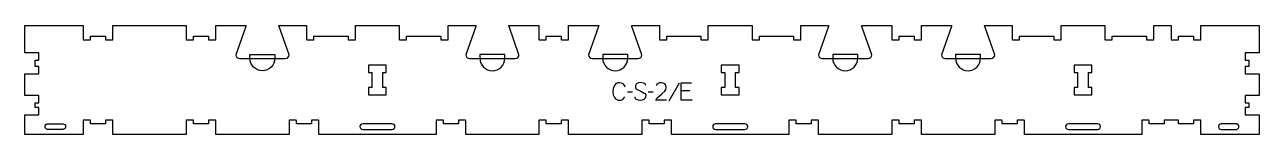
# Model space of a CAD drawing. Header units: millimetres. Extents: x -1046 to 1054, y -88 to 97.
import ezdxf

# ---------------------------------------------------------------- set-up
doc = ezdxf.new("R2010")
doc.units = ezdxf.units.MM
for name, color, linetype, true_color in [('1_ANYTOOL_1MMDEEP_LABELS_S', 2, 'Continuous', 0xffff00), ('3_ANYTOOL_CUTTHROUGH_INSID', 4, 'Continuous', 0x00ffff), ('4_ANYTOOL_CUTTHROUGH_OUTSI', 5, 'Continuous', 0x0000ff), ('5_ANYTOOL_HALF_MILL_9MM_IN', 3, 'Continuous', 0x00ff00)]:
    doc.layers.add(name, color=color, linetype=linetype, true_color=true_color)

msp = doc.modelspace()

# ---------------------------------------------------------------- linework, layer by layer
at = {"layer": '1_ANYTOOL_1MMDEEP_LABELS_S'}
for p, q in [((-12.1, -16.1), (-20.9, -16.2)), ((23, -16.1), (14.2, -16.2)), ((66.8, -0.5), (49.6, -31.2)), ((84.9, -13.9), (70.2, -13.9))]:
    msp.add_line(p, q, dxfattribs=at)
msp.add_lwpolyline([(-24.7, -7.5, 0.131103), (-28.5, -2.1), (-31.3, -0.5), (-34.6, 0), (-37.2, -0.3), (-39.4, -1.2), (-41.4, -2.7), (-42.9, -4.7), (-45, -9.6), (-45.7, -15), (-45, -20.4), (-42.9, -25.3), (-41.3, -27.4), (-39.3, -28.8), (-37, -29.7), (-34.2, -30), (-31.4, -29.6), (-29, -28.4), (-25.4, -24.2)], format="xyb", dxfattribs=at)
for points in [[(10.2, -4.6), (10, -3.2), (9.3, -2.1), (8.3, -1.2), (6.9, -0.6), (0.8, 0.3), (-2.2, -0.1), (-4.8, -1.5), (-5.9, -2.5), (-6.7, -3.7), (-7.2, -5.1), (-7.3, -6.7), (-7.2, -8.3), (-6.6, -9.7), (-5.7, -10.8), (1.7, -14.6), (7.7, -17.5), (8.9, -18.5), (9.7, -19.7), (10.1, -21.2), (9.8, -24.7), (9.2, -26.2), (8.2, -27.5), (6.9, -28.5), (4, -29.9), (0.7, -30.3), (-2.4, -30), (-5.3, -28.8), (-6.5, -27.9), (-7.4, -26.8), (-7.9, -25.6), (-8.1, -24.1)], [(45.6, -30), (27.3, -29.9), (28.8, -26.5), (37.3, -19.1), (42.7, -14.4), (44.5, -11.6), (45.1, -8.2), (44.5, -4.7), (43.7, -3.3), (42.6, -2.1), (39.7, -0.5), (36.2, 0), (33.4, -0.3), (31.1, -1.3), (29.2, -2.9), (27.7, -5.1)], [(89.1, -30), (70.2, -30), (70.2, 0), (88, 0)]]:
    msp.add_lwpolyline(points, dxfattribs=at)
at = {"layer": '3_ANYTOOL_CUTTHROUGH_INSID'}
for points in [[(-437, 17.5), (-431, 17.5), (-431, 30), (-461.5, 30), (-461.5, 17.5), (-455.5, 17.5), (-455.5, -8), (-461.5, -8), (-461.5, -20.5), (-431, -20.5), (-431, -8), (-437, -8)], [(163, 17.5), (169, 17.5), (169, 30), (138.5, 30), (138.5, 17.5), (144.5, 17.5), (144.5, -8), (138.5, -8), (138.5, -20.5), (169, -20.5), (169, -8), (163, -8)], [(763, 17.5), (769, 17.5), (769, 30), (738.5, 30), (738.5, 17.5), (744.5, 17.5), (744.5, -8), (738.5, -8), (738.5, -20.5), (769, -20.5), (769, -8), (763, -8)]]:
    msp.add_lwpolyline(points, close=True, dxfattribs=at)
for points in [[(-981.2, -79.6), (-1007, -79.6), (-1007.7, -79.5), (-1008.5, -79.2), (-1009.2, -78.8), (-1010.4, -77.4), (-1010.9, -75.7), (-1010.9, -74), (-1010.4, -72.3), (-1009.2, -70.9), (-1008.5, -70.4), (-1007.7, -70.2), (-1007, -70.1), (-981.2, -70.1, -1)], [(-421.2, -79.6, 1), (-421.2, -70.1), (-471.2, -70.1, 1), (-471.2, -79.6)], [(178.8, -79.6, 1), (178.8, -70.1), (128.8, -70.1, 1), (128.8, -79.6)], [(778.8, -79.6, 1), (778.8, -70.1), (728.8, -70.1, 1), (728.8, -79.6)], [(988.8, -79.6), (1014.5, -79.6), (1015.3, -79.5), (1016.1, -79.2), (1016.8, -78.8), (1017.9, -77.4), (1018.5, -75.7), (1018.5, -74), (1017.9, -72.3), (1016.8, -70.9), (1016.1, -70.4), (1015.3, -70.2), (1014.5, -70.1), (988.8, -70.1, 1)]]:
    msp.add_lwpolyline(points, format="xyb", close=True, dxfattribs=at)
at = {"layer": '4_ANYTOOL_CUTTHROUGH_OUTSI'}
msp.add_lwpolyline([(-1046, 50.9), (-1046, 97.4), (-946.5, 97.4), (-946.5, 73.7, 0.414214), (-946.2, 73.4), (-934.2, 73.4, 0.414214), (-934, 73.7), (-934, 79.4), (-908.5, 79.4), (-908.5, 73.7, 0.414214), (-908.2, 73.4), (-896.2, 73.4, 0.414214), (-896, 73.7), (-896, 97.4), (-771.5, 97.4), (-771.5, 73.7, 0.414214), (-771.2, 73.4), (-759.2, 73.4, 0.414214), (-759, 73.7), (-759, 79.4), (-733.5, 79.4), (-733.5, 73.7, 0.414214), (-733.2, 73.4), (-721.2, 73.4, 0.414214), (-721, 73.7), (-721, 97.4), (-669.9, 97.4), (-670.1, 96), (-687, 47.8), (-687, 47.7, 0.414214), (-680.8, 41.4), (-602.8, 41.4, 0.414214), (-596.5, 47.7), (-596.5, 47.8), (-613.4, 96), (-613.7, 97.4), (-566.5, 97.4), (-566.5, 73.7, 0.414214), (-566.2, 73.4), (-554.2, 73.4, 0.414214), (-554, 73.7), (-554, 79.4), (-496, 79.4), (-496, 73.7, 0.414214), (-495.7, 73.4), (-483.7, 73.4, 0.414214), (-483.5, 73.7), (-483.5, 97.4), (-409, 97.4), (-409, 73.7, 0.414214), (-408.7, 73.4), (-396.7, 73.4, 0.414214), (-396.5, 73.7), (-396.5, 79.4), (-338.5, 79.4), (-338.5, 73.7, 0.414214), (-338.2, 73.4), (-326.2, 73.4, 0.414214), (-326, 73.7), (-326, 97.4), (-278.8, 97.4), (-279, 96), (-295.9, 47.8), (-295.9, 47.7, 0.414214), (-289.7, 41.4), (-211.7, 41.4, 0.414214), (-205.4, 47.7), (-205.4, 47.8), (-222.3, 96), (-222.6, 97.4), (-171.5, 97.4), (-171.5, 73.7, 0.414214), (-171.2, 73.4), (-159.2, 73.4, 0.414214), (-159, 73.7), (-159, 79.4), (-133.5, 79.4), (-133.5, 73.7, 0.414214), (-133.2, 73.4), (-121.2, 73.4, 0.414214), (-121, 73.7), (-121, 97.4), (-69.9, 97.4), (-70.1, 96), (-87, 47.8), (-87, 47.7, 0.414214), (-80.8, 41.4), (-2.8, 41.4, 0.414214), (3.5, 47.7), (3.5, 47.8), (-13.4, 96), (-13.7, 97.4), (33.5, 97.4), (33.5, 73.7, 0.414214), (33.8, 73.4), (45.8, 73.4, 0.414214), (46, 73.7), (46, 79.4), (104, 79.4), (104, 73.7, 0.414214), (104.3, 73.4), (116.3, 73.4, 0.414214), (116.5, 73.7), (116.5, 97.4), (191, 97.4), (191, 73.7, 0.414214), (191.3, 73.4), (203.3, 73.4, 0.414214), (203.5, 73.7), (203.5, 79.4), (261.5, 79.4), (261.5, 73.7, 0.414214), (261.8, 73.4), (273.8, 73.4, 0.414214), (274, 73.7), (274, 97.4), (321.2, 97.4), (321, 96), (304.1, 47.8), (304.1, 47.7, 0.414214), (310.3, 41.4), (388.3, 41.4, 0.414214), (394.6, 47.7), (394.6, 47.8), (377.7, 96), (377.4, 97.4), (428.5, 97.4), (428.5, 73.7, 0.414214), (428.8, 73.4), (440.8, 73.4, 0.414214), (441, 73.7), (441, 79.4), (466.5, 79.4), (466.5, 73.7, 0.414214), (466.8, 73.4), (478.8, 73.4, 0.414214), (479, 73.7), (479, 97.4), (530.1, 97.4), (529.9, 96), (513, 47.8), (513, 47.7, 0.414214), (519.2, 41.4), (597.2, 41.4, 0.414214), (603.5, 47.7), (603.5, 47.8), (586.6, 96), (586.3, 97.4), (633.5, 97.4), (633.5, 73.7, 0.414214), (633.8, 73.4), (645.8, 73.4, 0.414214), (646, 73.7), (646, 79.4), (704, 79.4), (704, 73.7, 0.414214), (704.3, 73.4), (716.3, 73.4, 0.414214), (716.5, 73.7), (716.5, 97.4), (791, 97.4), (791, 73.7, 0.414214), (791.3, 73.4), (803.3, 73.4, 0.414214), (803.5, 73.7), (803.5, 79.4), (861.5, 79.4), (861.5, 73.7, 0.414214), (861.8, 73.4), (873.8, 73.4, 0.414214), (874, 73.7), (874, 97.4), (903.5, 97.4), (903.5, 73.7, 0.414214), (903.8, 73.4), (915.8, 73.4, 0.414214), (916, 73.7), (916, 79.4), (941.5, 79.4), (941.5, 73.7, 0.414214), (941.8, 73.4), (953.8, 73.4, 0.414214), (954, 73.7), (954, 97.4), (1053.5, 97.4), (1053.5, 50.9), (1029.8, 50.9, 0.414214), (1029.5, 50.7), (1029.5, 38.7, 0.414214), (1029.8, 38.4), (1035.5, 38.4), (1035.5, 27.9), (1029.8, 27.9, 0.414214), (1029.5, 27.7), (1029.5, 15.7, 0.414214), (1029.8, 15.4), (1053.5, 15.4), (1053.5, -22), (1029.8, -22, 0.414214), (1029.5, -22.2), (1029.5, -34.2, 0.414214), (1029.8, -34.5), (1035.5, -34.5), (1035.5, -42.1), (1029.8, -42.1, 0.414214), (1029.5, -42.3), (1029.5, -54.3, 0.414214), (1029.8, -54.6), (1053.5, -54.6), (1053.5, -88.1), (954, -88.1), (954, -64.3, 0.414214), (953.8, -64.1), (941.8, -64.1, 0.414214), (941.5, -64.3), (941.5, -70.1), (916, -70.1), (916, -64.3, 0.414214), (915.8, -64.1), (891.8, -64.1, 0.414214), (891.5, -64.3), (891.5, -70.1), (866, -70.1), (866, -64.3, 0.414214), (865.8, -64.1), (853.8, -64.1, 0.414214), (853.5, -64.3), (853.5, -88.1), (654, -88.1), (654, -64.3, 0.414214), (653.8, -64.1), (641.8, -64.1, 0.414214), (641.5, -64.3), (641.5, -70.1), (616, -70.1), (616, -64.3, 0.414214), (615.8, -64.1), (603.8, -64.1, 0.414214), (603.5, -64.3), (603.5, -88.1), (479, -88.1), (479, -64.3, 0.414214), (478.8, -64.1), (466.8, -64.1, 0.414214), (466.5, -64.3), (466.5, -70.1), (441, -70.1), (441, -64.3, 0.414214), (440.8, -64.1), (428.8, -64.1, 0.414214), (428.5, -64.3), (428.5, -88.1), (304, -88.1), (304, -64.3, 0.414214), (303.8, -64.1), (291.8, -64.1, 0.414214), (291.5, -64.3), (291.5, -70.1), (266, -70.1), (266, -64.3, 0.414214), (265.8, -64.1), (253.8, -64.1, 0.414214), (253.5, -64.3), (253.5, -88.1), (54, -88.1), (54, -64.3, 0.414214), (53.8, -64.1), (41.8, -64.1, 0.414214), (41.5, -64.3), (41.5, -70.1), (16, -70.1), (16, -64.3, 0.414214), (15.8, -64.1), (3.8, -64.1, 0.414214), (3.5, -64.3), (3.5, -88.1), (-121, -88.1), (-121, -64.3, 0.414214), (-121.2, -64.1), (-133.2, -64.1, 0.414214), (-133.5, -64.3), (-133.5, -70.1), (-159, -70.1), (-159, -64.3, 0.414214), (-159.2, -64.1), (-171.2, -64.1, 0.414214), (-171.5, -64.3), (-171.5, -88.1), (-296, -88.1), (-296, -64.3, 0.414214), (-296.2, -64.1), (-308.2, -64.1, 0.414214), (-308.5, -64.3), (-308.5, -70.1), (-334, -70.1), (-334, -64.3, 0.414214), (-334.2, -64.1), (-346.2, -64.1, 0.414214), (-346.5, -64.3), (-346.5, -88.1), (-546, -88.1), (-546, -64.3, 0.414214), (-546.2, -64.1), (-558.2, -64.1, 0.414214), (-558.5, -64.3), (-558.5, -70.1), (-584, -70.1), (-584, -64.3, 0.414214), (-584.2, -64.1), (-596.2, -64.1, 0.414214), (-596.5, -64.3), (-596.5, -88.1), (-721, -88.1), (-721, -64.3, 0.414214), (-721.2, -64.1), (-733.2, -64.1, 0.414214), (-733.5, -64.3), (-733.5, -70.1), (-759, -70.1), (-759, -64.3, 0.414214), (-759.2, -64.1), (-771.2, -64.1, 0.414214), (-771.5, -64.3), (-771.5, -88.1), (-896, -88.1), (-896, -64.3, 0.414214), (-896.2, -64.1), (-908.2, -64.1, 0.414214), (-908.5, -64.3), (-908.5, -70.1), (-934, -70.1), (-934, -64.3, 0.414214), (-934.2, -64.1), (-946.2, -64.1, 0.414214), (-946.5, -64.3), (-946.5, -88.1), (-1046, -88.1), (-1046, -54.6), (-1022.2, -54.6, 0.414214), (-1022, -54.3), (-1022, -42.3, 0.414214), (-1022.2, -42.1), (-1028, -42.1), (-1028, -34.5), (-1022.2, -34.5, 0.414214), (-1022, -34.2), (-1022, -22.2, 0.414214), (-1022.2, -22), (-1046, -22), (-1046, 15.4), (-1022.2, 15.4, 0.414214), (-1022, 15.7), (-1022, 27.7, 0.414214), (-1022.2, 27.9), (-1028, 27.9), (-1028, 38.4), (-1022.2, 38.4, 0.414214), (-1022, 38.7), (-1022, 50.7, 0.414214), (-1022.2, 50.9)], format="xyb", close=True, dxfattribs=at)
at = {"layer": '5_ANYTOOL_HALF_MILL_9MM_IN'}
for points in [[(-620.5, 41.7, -1), (-663, 41.7), (-663, 47.9), (-620.5, 47.9)], [(-271.9, 41.7, 1), (-229.4, 41.7), (-229.4, 47.9), (-271.9, 47.9)], [(-63, 41.7, 1), (-20.5, 41.7), (-20.5, 47.9), (-63, 47.9)], [(328.1, 41.7, 1), (370.6, 41.7), (370.6, 47.9), (328.1, 47.9)], [(537, 41.7, 1), (579.5, 41.7), (579.5, 47.9), (537, 47.9)]]:
    msp.add_lwpolyline(points, format="xyb", close=True, dxfattribs=at)

doc.saveas('drawing.dxf')
